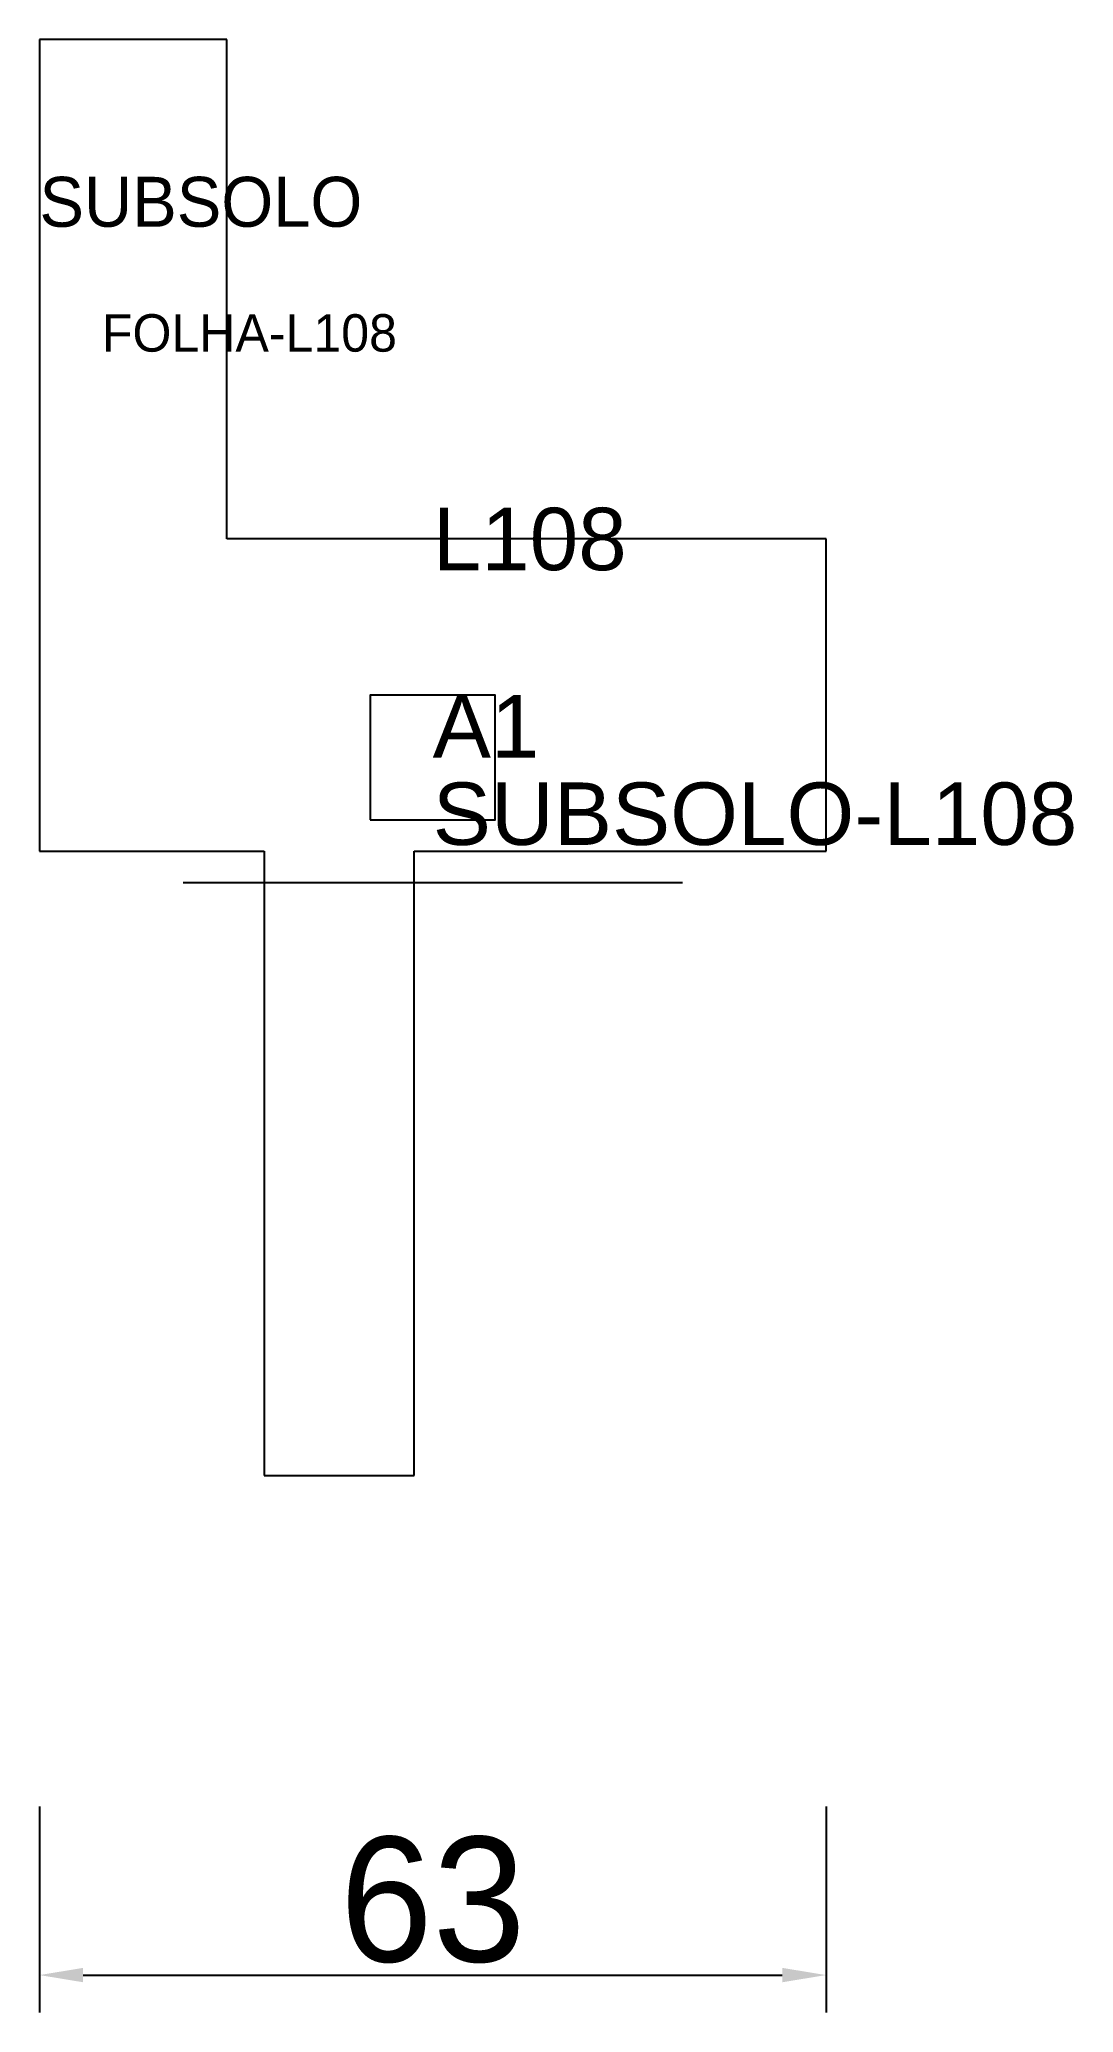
# Model space of a CAD drawing. Header units: metres. Extents: x 222 to 305, y 44 to 202.
import ezdxf

# ---------------------------------------------------------------- set-up
doc = ezdxf.new("R2010")
doc.units = ezdxf.units.M
for name, color, linetype in [('3', 3, 'CONTINUOUS'), ('AUX00', 7, 'CONTINUOUS'), ('COTA', 241, 'CONTINUOUS'), ('FOLHA', 255, 'CONTINUOUS'), ('Hachura', 251, 'CONTINUOUS'), ('NOMENCLATURA', 7, 'CONTINUOUS'), ('Nível', 160, 'CONTINUOUS'), ('Painéis', 200, 'CONTINUOUS'), ('Pilares', 5, 'CONTINUOUS'), ('SARR_2.2x7', 40, 'CONTINUOUS')]:
    doc.layers.add(name, color=color, linetype=linetype)
doc.styles.add('ARIAL', font='Arial.ttf')
doc.styles.add('STR_STANDARD', font='arial.ttf')
doc.dimstyles.new('EZ DXF', dxfattribs={"dimtxt": 10, "dimasz": 3.5, "dimexe": 3, "dimexo": 1.5, "dimgap": 1, "dimtad": 1, "dimdec": 1, "dimdsep": 46, "dimcen": 2.5, "dimazin": 3, "dimtfac": 1, "dimtmove": 0, "dimatfit": 3})

msp = doc.modelspace()

# ---------------------------------------------------------------- hatches: boundary and pattern name
at = {"layer": 'Hachura'}
h = msp.add_hatch(dxfattribs=at)
h.set_pattern_fill('ANSI31', scale=50)
h.paths.add_polyline_path([(222.2, 201.5), (222.2, 136.5), (240.2, 136.5), (240.2, 86.5), (252.2, 86.5), (252.2, 136.5), (285.2, 136.5), (285.2, 161.5), (237.2, 161.5), (237.2, 201.5)])
h = msp.add_hatch(dxfattribs=at)
h.set_pattern_fill('ANSI31', scale=50)
h.paths.add_polyline_path([(222.2, 201.5), (222.2, 136.5), (240.2, 136.5), (240.2, 86.5), (252.2, 86.5), (252.2, 136.5), (285.2, 136.5), (285.2, 161.5), (237.2, 161.5), (237.2, 201.5)])

# ---------------------------------------------------------------- linework, layer by layer
at = {"layer": 'Painéis', "color": 200}
for p, q in [((222.2, 201.5), (222.2, 136.5)), ((237.2, 201.5), (222.2, 201.5)), ((222.2, 201.5), (222.2, 136.5)), ((237.2, 201.5), (222.2, 201.5)), ((237.2, 161.5), (237.2, 201.5)), ((237.2, 161.5), (237.2, 201.5)), ((285.2, 161.5), (237.2, 161.5)), ((285.2, 161.5), (237.2, 161.5)), ((285.2, 136.5), (285.2, 161.5)), ((285.2, 136.5), (285.2, 161.5)), ((222.2, 136.5), (240.2, 136.5)), ((222.2, 136.5), (240.2, 136.5)), ((240.2, 136.5), (240.2, 86.5)), ((240.2, 136.5), (240.2, 86.5)), ((252.2, 86.5), (252.2, 136.5)), ((252.2, 136.5), (285.2, 136.5)), ((252.2, 86.5), (252.2, 136.5)), ((252.2, 136.5), (285.2, 136.5)), ((240.2, 86.5), (252.2, 86.5)), ((240.2, 86.5), (252.2, 86.5))]:
    msp.add_line(p, q, dxfattribs=at)
at = {"layer": 'Pilares'}
msp.add_lwpolyline([(248.7, 139), (258.7, 139), (258.7, 149), (248.7, 149)], close=True, dxfattribs=at)
msp.add_lwpolyline([(248.7, 139), (258.7, 139), (258.7, 149), (248.7, 149)], close=True, dxfattribs=at)
at = {"layer": 'SARR_2.2x7'}
msp.add_line((233.7, 134), (273.7, 134), dxfattribs=at)
msp.add_line((233.7, 134), (273.7, 134), dxfattribs=at)

# ---------------------------------------------------------------- texts
at = {"layer": '3', "style": 'STR_STANDARD'}
msp.add_text('A1', height=5, dxfattribs=at).set_placement((253.7, 144))
msp.add_text('A1', height=5, dxfattribs=at).set_placement((253.7, 144))
at = {"layer": 'AUX00', "style": 'STR_STANDARD'}
msp.add_text('SUBSOLO-L108', height=5, dxfattribs=at).set_placement((253.7, 137))
msp.add_text('SUBSOLO-L108', height=5, dxfattribs=at).set_placement((253.7, 137))
at = {"layer": 'FOLHA'}
msp.add_text('FOLHA-L108', height=3, dxfattribs=at).set_placement((227.2, 176.5))
msp.add_text('FOLHA-L108', height=3, dxfattribs=at).set_placement((227.2, 176.5))
at = {"layer": 'NOMENCLATURA', "insert": (253.7, 164), "char_height": 5, "attachment_point": 1, "style": 'ARIAL'}
msp.add_mtext('L108', dxfattribs=at)
msp.add_mtext('L108', dxfattribs=at)
at = {"layer": 'Nível'}
msp.add_text('SUBSOLO', height=4, dxfattribs=at).set_placement((222.2, 186.5))
msp.add_text('SUBSOLO', height=4, dxfattribs=at).set_placement((222.2, 186.5))

# ---------------------------------------------------------------- dimensions: what is measured, and where the dimension line sits
at = {"layer": 'COTA'}
msp.add_linear_dim(base=(222.2, 46.5), p1=(222.2, 61.5), p2=(285.2, 61.5), dimstyle='EZ DXF', dxfattribs=at).render()
msp.add_linear_dim(base=(222.2, 46.5), p1=(222.2, 61.5), p2=(285.2, 61.5), dimstyle='EZ DXF', dxfattribs=at).render()

doc.saveas('drawing.dxf')
